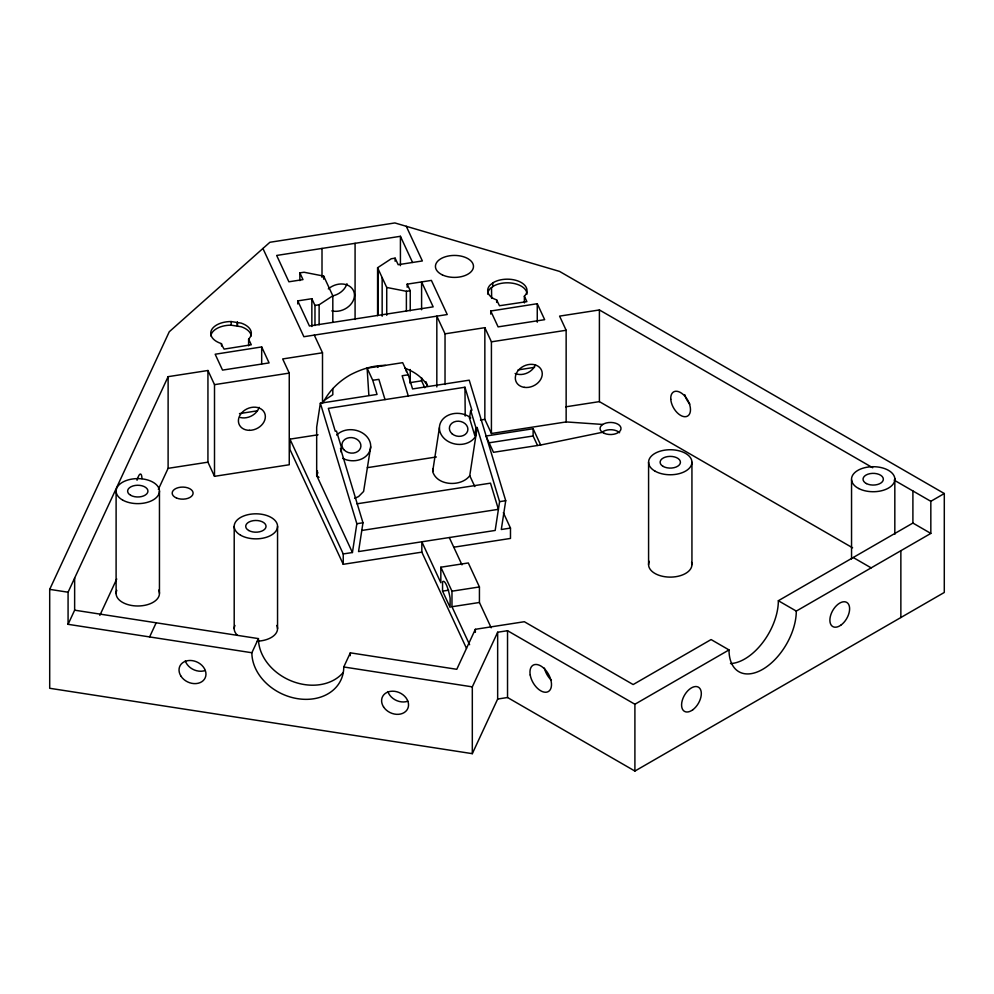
<?xml version="1.0" encoding="UTF-8"?>
<svg xmlns="http://www.w3.org/2000/svg" width="994" height="994" viewBox="0 0 994 994"><rect width="100%" height="100%" fill="white"/><g stroke="black" fill="none" stroke-linecap="round" stroke-linejoin="round"><path stroke-width="1.49" d="M49.7 589.367L49.7 688.283L472.312 753.663L497.659 699.043L497.659 632.234L507.536 630.705L634.905 704.249L634.905 771.058L944.288 592.461L944.3 493.533L559.523 271.399L394.879 222.942L269.896 242.275L169.266 331.76L49.7 589.367L68.077 592.213L168.123 376.664L207.945 370.501L214.505 384.653L214.505 476.325L289.254 464.757L289.254 373.098L282.681 358.946L322.503 352.783L322.503 403.415M894.14 480.127L930.831 501.311L930.831 533.418L796.293 611.086A47.563 27.459 -60 0 1 762.659 669.347A47.563 27.459 -60 0 1 729.012 649.927L711.083 639.564L633.153 684.555L524.335 621.722L475.343 629.301L456.78 669.297L350.335 652.834L343.762 666.974A47.563 37.511 24.9 0 1 297.815 698.707A47.563 37.511 24.9 0 1 251.867 652.747L68.077 624.319L68.077 592.213M68.077 624.319L74.637 610.179L74.649 578.073M116.099 593.592L116.112 491.235M159.45 593.368L159.462 491.011M158.357 489.346L168.11 468.336L168.123 376.664M214.505 476.325L207.932 462.173L207.945 370.501M234.199 628.693L234.211 526.335M248.612 345.825L248.612 339.128A20.302 11.729 0 0 0 241.182 323.112L231.03 321.547A20.302 11.729 0 0 0 211.411 330.232A20.302 11.729 0 0 0 220.879 343.415L224.097 349.105L251.283 344.781L248.612 339.128M261.683 363.903L261.683 346.943L215.164 354.237L222.532 370.103L269.088 362.909L261.683 346.943M277.55 628.693L277.55 526.335M318.068 434.788L289.95 439.137L289.95 449.487L343.241 564.306L421.829 552.142L466.497 648.374M297.765 303.978L297.765 300.884L311.855 298.709L314.974 305.431L314.974 325.523M299.865 280.619L299.865 272.89L304.027 272.244L323.671 276.083L332.816 295.79L332.816 322.068M311.855 326.529L311.855 298.709M289.95 439.137L343.241 553.944L352.423 552.527L316.676 475.492L316.676 427.184L320.366 403.204L377.037 394.432L372.75 380.292L367.121 368.178L402.657 362.673L408.286 374.8L412.56 388.94L469.23 380.18L505.722 500.703L501.299 529.504L510.481 528.075L510.481 538.437L453.885 547.185M319.124 324.876L319.124 304.785L332.816 295.79M322.006 277.363L322.006 248.425M323.671 279.177L323.671 276.083M332.816 388.53L332.816 394.705L324.106 400.433M343.241 564.306L343.241 553.944M355.082 319.472L355.082 243.306M367.121 368.178L368.861 395.376M377.583 315.657L377.583 267.746L391.276 258.751L395.127 258.154L398.172 264.702L422.363 260.95L406.285 226.297M377.931 314.849L377.931 268.479M382.156 316.241L382.156 277.599M386.728 315.272L386.728 287.452L377.583 267.746M395.127 261.248L395.127 258.154M400.42 265.671L400.42 236.299L276.667 255.446L288.894 281.787L302.984 279.612L299.865 272.89M406.384 371.657L406.384 368.575M406.384 311.383L406.384 291.292L386.728 287.452M407.192 287.241L407.192 284.147L431.396 280.407L447.238 314.539L303.878 336.717L262.925 248.475M410.236 383.435L410.236 369.519M410.236 310.787L410.236 290.695L407.192 284.147M424.811 387.772L421.593 380.839L421.593 377.745M421.593 309.743L421.593 281.923L433.173 306.86L309.42 326.007L297.765 300.884M436.826 386.927L436.826 316.154L445.039 333.835L445.026 384.467M472.312 753.663L472.312 686.866L497.659 632.234M475.343 632.358L475.343 629.301M602.762 424.45L566.145 421.928L491.421 433.496L484.848 419.344L484.848 327.672L445.039 333.835M491.421 433.496L491.421 341.824L484.848 327.672M492.726 286.657L492.726 283.041M496.677 302.4L496.677 299.989L493.434 298.56A19.669 11.356 0 0 1 490.315 284.856L493.434 282.495A19.669 11.356 0 0 1 519.315 281.526A19.669 11.356 0 0 1 524.372 296.2L526.895 301.642L499.473 305.742L496.677 299.989M634.905 771.058L507.536 697.515L507.536 630.705M524.372 302.909L524.372 296.2M537.53 445.486L533.119 435.993L533.119 428.737L485.954 436.043L493.496 452.307L540.674 445.014L602.414 432.291M566.145 421.928L566.145 330.269L559.585 316.117L599.407 309.954L872.707 467.752M852.604 547.806L599.394 401.626L599.407 309.954M648.585 564.604L648.585 462.235M691.936 564.604L691.936 462.247M851.547 559.001L851.547 479.903M894.824 534.35L894.824 478.512M900.862 617.522L900.862 550.726M341.104 452.071L341.688 448.232L336.494 431.073L335.276 431.259L328.343 408.36L464.956 387.238L471.926 410.249L470.696 410.435L469.516 418.114L474.747 435.397L475.977 435.21L474.635 437.683A19.023 15.457 8.7 0 1 448.642 441.709A19.023 15.457 8.7 0 1 442.094 420.089A19.023 15.457 8.7 0 1 468.087 416.064L470.746 417.927L469.516 418.114M352.423 552.527L356.846 523.726L320.366 403.204M370.7 446.803L363.605 491.458L358.586 496.553L354.609 498.305M341.688 448.232L340.47 448.418L362.972 522.769L358.548 551.571L495.174 530.448L499.597 501.647L477.157 427.532L475.927 427.718L474.747 435.397M439.41 427.681L432.688 471.454L433.26 468.447M432.738 471.641C437.124 486.128 461.39 487.048 469.752 475.691L477.157 427.532M319.012 477.381L316.676 475.492L317.471 470.92M316.676 475.492L317.881 472.635M149.609 636.93L156.17 622.791M251.867 652.747L258.44 638.608L74.637 610.179M99.835 615.373L116.745 578.968M930.831 501.311L944.3 493.533M730.491 663.557A47.563 27.459 -60 0 0 778.352 600.724L912.902 523.055L930.831 533.418M634.905 704.249L729.012 649.927M239.479 413.616L257.458 410.795M518.06 369.917L534.536 367.333M314.974 305.431L319.124 304.785M406.384 291.292L410.236 290.695M490.738 311.01L498.106 326.877L544.662 319.67L537.257 303.717L490.738 311.01L490.738 314.092M214.505 384.653L289.254 373.098M491.421 341.824L566.145 330.269M372.75 380.292L378.876 379.348L385.013 399.6M408.286 374.8L402.16 375.744L408.286 395.997M410.075 382.628L421.593 380.839M168.11 468.336L207.932 462.173M480.487 420.015L484.848 419.344M565.71 406.832L599.394 401.626M488.998 442.815L533.119 435.993M367.32 467.665L436.391 456.979M356.908 503.821L490.489 483.159L498.416 509.326L361.804 530.461M356.846 523.726L362.972 522.769M499.597 501.647L505.722 500.703M421.829 552.142L421.829 541.792L440.839 582.745L440.839 567.214L468.311 562.964L479.431 586.945L479.431 602.488L491.185 627.798M442.554 591.132L450.108 607.396L450.108 598.077A19.93 4.212 81.2 0 0 442.554 581.813L442.554 591.132L448.654 590.188M440.839 567.214L451.972 591.194L479.431 586.945M451.972 591.194L451.972 606.725L479.431 602.488M497.659 699.043L507.536 697.515M385.523 365.432C373.259 365.307 361.381 369.109 350.571 374.701A59.615 47.016 -24.9 0 0 323.671 401.601M343.762 666.974L472.312 686.866M853.225 557.51L871.154 567.872M778.352 600.724L796.293 611.086M533.119 428.737L540.674 445.014M400.42 236.299L412.572 262.466M503.337 512.68L510.481 528.075M469.752 475.691L474.821 486.588M377.583 366.662L377.931 367.395M449.288 537.543L461.974 564.853M451.972 606.725L469.603 644.708M314.29 335.102L322.503 352.783M470.696 410.435L475.927 427.718M491.521 287.564L491.657 298.399M464.956 387.238L465.217 416.064M912.902 490.949L912.902 523.055M537.257 303.717L537.257 322.205M237.454 322.218L237.454 325.846M237.293 322.18L237.293 325.808M231.192 321.559L231.192 325.187M221.6 343.601L221.6 346.011M336.668 435.061A19.023 15.457 8.7 0 1 362.45 432.962A19.023 15.457 8.7 0 1 367.929 454.146A19.023 15.457 8.7 0 1 342.706 458.396M691.6 562.43A21.669 12.512 0 0 1 669.31 577.104A21.669 12.512 0 0 1 649.318 561.361M137.023 480.264A13.953 2.945 -81.2 0 1 141.98 478.648M689.836 404.073A13.953 8.051 60 0 1 684.767 394.68M276.804 625.462A21.669 12.512 0 0 1 257.284 641.18M237.106 634.955A21.669 12.512 0 0 1 234.944 625.462M601.768 432.452A10.462 6.039 0 0 1 619.61 432.725M158.655 590.125A21.669 12.512 0 0 1 137.98 605.992A21.669 12.512 0 0 1 116.795 590.349M535.455 364.773A13.953 11.009 -24.9 0 1 515.116 373.508M407.788 701.217A13.953 11.009 24.9 0 1 387.871 691.563M487.681 294.149A19.669 11.356 0 0 1 490.315 288.471L493.434 286.123A19.669 11.356 0 0 1 514.867 283.663A19.669 11.356 0 0 1 527.006 294.149M210.803 335.873A20.302 11.729 0 0 1 231.03 325.175L241.182 326.74A20.302 11.729 0 0 1 251.258 335.873M343.29 672.391A47.563 37.511 24.9 0 1 291.664 681.076A47.563 37.511 24.9 0 1 258.44 638.608M350.335 652.834A47.563 37.511 24.9 0 1 350.199 655.705M328.306 288.931A16.488 13.009 -24.9 0 1 349.13 285.961A16.488 13.009 -24.9 0 1 351.851 302.996A16.488 13.009 -24.9 0 1 331.81 310.898M404.806 368.24A59.615 47.016 -24.9 0 1 427.445 385.548M346.956 283.725A16.488 13.009 -24.9 0 1 332.953 295.827M425.941 381.708A59.615 47.016 -24.9 0 1 427.432 385.983M259.123 407.329A13.953 11.009 -24.9 0 1 240.362 417.53M205.236 670.49A13.953 11.009 24.9 0 1 185.294 660.873M551.422 680.294A15.233 8.797 60 0 1 544.389 668.105M344.384 450.207A9.53 7.741 8.7 0 0 360.462 448.207A9.53 7.741 8.7 0 0 349.441 437.658A9.53 7.741 8.7 0 0 344.384 450.207M604.389 433.384A10.462 6.039 0 0 0 620.952 429.122A10.462 6.039 0 0 0 606.29 422.972A10.462 6.039 0 0 0 604.389 433.384M452.183 433.881A9.306 7.554 8.7 0 0 467.615 431.098A9.306 7.554 8.7 0 0 456.109 421.344A9.306 7.554 8.7 0 0 452.183 433.881M654.934 471.094A21.669 12.512 0 0 0 691.203 465.478A21.669 12.512 0 0 0 664.651 450.158A21.669 12.512 0 0 0 654.934 471.094M176.485 498.006A10.462 6.039 0 0 0 193.047 493.757A10.462 6.039 0 0 0 178.386 487.607A10.462 6.039 0 0 0 176.485 498.006M670.776 399.228A13.953 8.051 60 0 0 686.22 416.598A13.953 8.051 60 0 0 684.829 396.121A13.953 8.051 60 0 0 670.776 399.228M858.741 488.539A21.669 12.512 0 0 0 894.401 481.767A21.669 12.512 0 0 0 866.42 467.329A21.669 12.512 0 0 0 858.741 488.539M240.548 535.182A21.669 12.512 0 0 0 276.817 529.578A21.669 12.512 0 0 0 250.264 514.246A21.669 12.512 0 0 0 240.548 535.182M122.597 500.044A21.669 12.512 0 0 0 158.767 494.254A21.669 12.512 0 0 0 131.991 479.071A21.669 12.512 0 0 0 122.597 500.044M524.285 387.349A13.953 11.009 -24.9 0 0 542.041 371.793A13.953 11.009 -24.9 0 0 520.024 368.612A13.953 11.009 -24.9 0 0 524.285 387.349M383.535 706.883A13.953 11.009 24.9 0 0 406.869 710.101A13.953 11.009 24.9 0 0 394.804 691.339A13.953 11.009 24.9 0 0 383.535 706.883M530.212 674.976A15.233 8.797 60 0 0 547.992 691.737A15.233 8.797 60 0 0 543.966 668.366A15.233 8.797 60 0 0 530.212 674.976M180.983 676.193A13.953 11.009 24.9 0 0 204.317 679.349A13.953 11.009 24.9 0 0 192.177 660.612A13.953 11.009 24.9 0 0 180.983 676.193M442.405 274.916A19.023 10.984 0 0 0 473.231 268.194A19.023 10.984 0 0 0 447.722 256.141A19.023 10.984 0 0 0 442.405 274.916M840.75 625.238A13.953 8.051 -60 0 0 847.758 603.196A13.953 8.051 -60 0 0 830.76 614.988A13.953 8.051 -60 0 0 840.75 625.238M692.88 709.716A13.953 8.051 -60 0 0 699.192 687.736A13.953 8.051 -60 0 0 682.282 700.36A13.953 8.051 -60 0 0 692.88 709.716M249.469 430.327A13.953 11.009 -24.9 0 0 264.566 412.945A13.953 11.009 -24.9 0 0 241.592 412.97A13.953 11.009 -24.9 0 0 249.469 430.327M248.699 530.485A10.164 5.865 0 0 0 265.696 527.851A10.164 5.865 0 0 0 253.246 520.67A10.164 5.865 0 0 0 248.699 530.485M130.674 495.31A10.164 5.865 0 0 0 147.621 492.589A10.164 5.865 0 0 0 135.072 485.47A10.164 5.865 0 0 0 130.674 495.31M663.085 466.385A10.164 5.865 0 0 0 680.082 463.763A10.164 5.865 0 0 0 667.633 456.581A10.164 5.865 0 0 0 663.085 466.385M866.42 483.581A10.164 5.865 0 0 0 883.132 480.413A10.164 5.865 0 0 0 870.011 473.641A10.164 5.865 0 0 0 866.42 483.581"/></g></svg>
